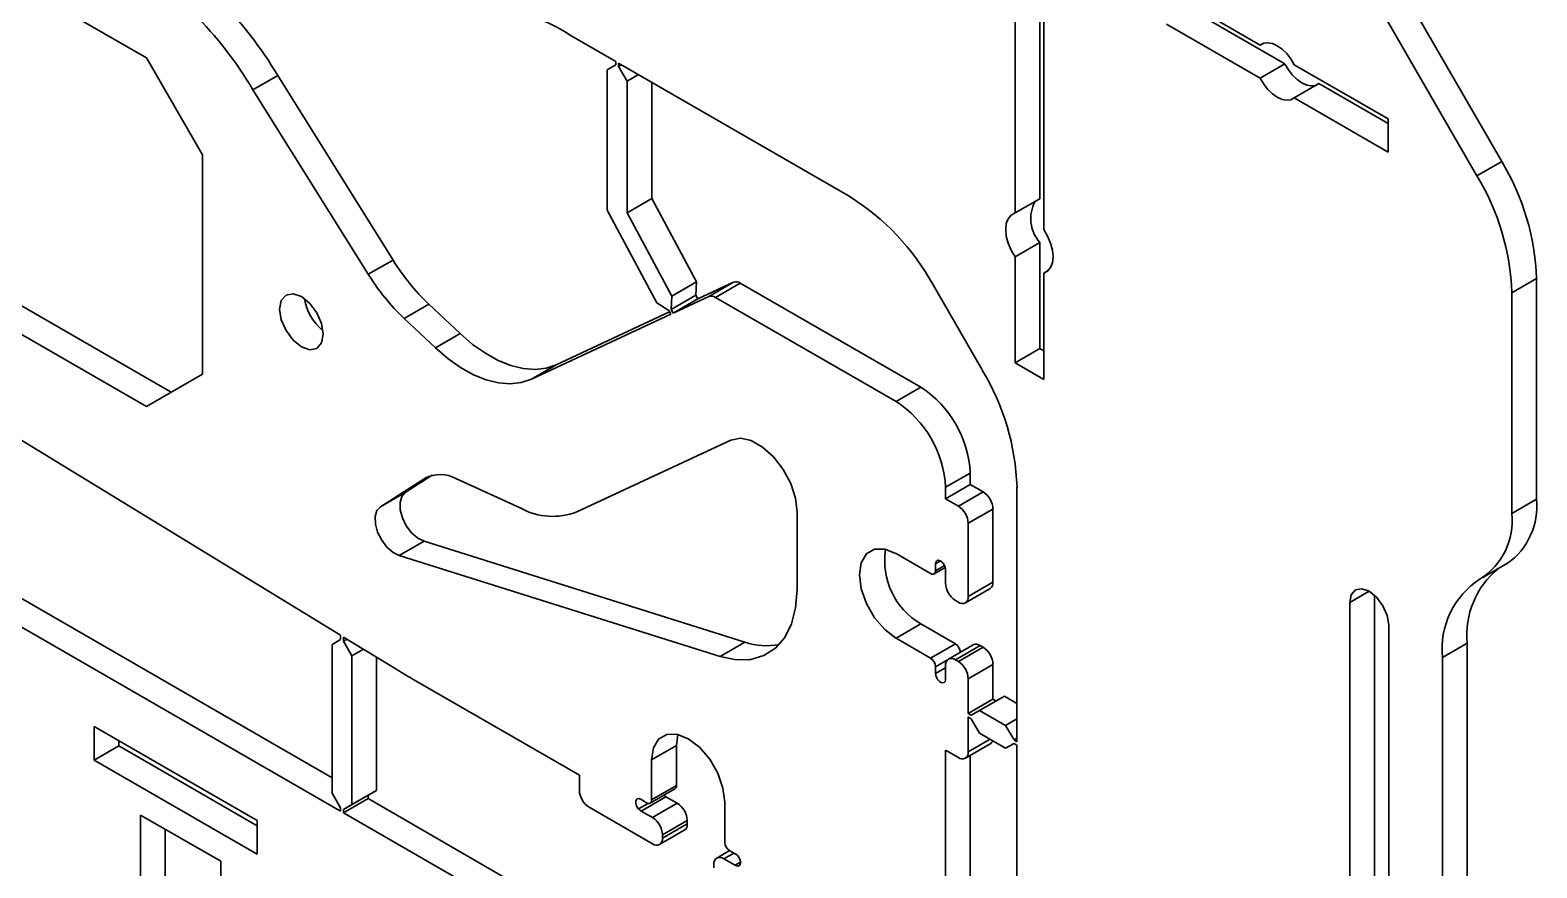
# Model space of a CAD drawing. Header units: millimetres. Extents: x 0 to 415, y 0 to 292.
# Drawn here: x 352.47 to 363.23, y 132.1 to 138.08 of the extents above; entities that cross this region are included whole.
import ezdxf

# ---------------------------------------------------------------- set-up
doc = ezdxf.new("R2010")
doc.units = ezdxf.units.MM

# ---------------------------------------------------------------- blocks, each defined once
blk = doc.blocks.new('SE43')
at = {"color": 7, "linetype": 'Continuous', "lineweight": 35}
for p, q in [((361.939, 134.082), (361.909, 134.047)), ((361.984, 134.09), (361.939, 134.082)), ((362.037, 134.072), (361.984, 134.09)), ((362.09, 134.029), (362.037, 134.072)), ((361.909, 134.047), (361.898, 133.992)), ((362.135, 133.968), (362.09, 134.029)), ((362.166, 133.899), (362.135, 133.968)), ((362.176, 133.831), (362.166, 133.899))]:
    blk.add_line(p, q, dxfattribs=at)
blk = doc.blocks.new('SE42')
blk.add_blockref('SE43', (0, 0))
blk = doc.blocks.new('SE91')
at = {"color": 7, "linetype": 'Continuous', "lineweight": 35}
for p, q in [((361.283, 137.987), (361.258, 137.974)), ((361.313, 137.991), (361.283, 137.987)), ((361.345, 137.985), (361.313, 137.991)), ((361.38, 137.969), (361.345, 137.985)), ((361.414, 137.945), (361.38, 137.969)), ((361.447, 137.913), (361.414, 137.945)), ((361.476, 137.876), (361.447, 137.913)), ((361.501, 137.834), (361.476, 137.876))]:
    blk.add_line(p, q, dxfattribs=at)
blk = doc.blocks.new('SE90')
blk.add_blockref('SE91', (0, 0))
blk = doc.blocks.new('SE93')
at = {"color": 7, "linetype": 'Continuous', "lineweight": 35}
for p, q in [((361.258, 137.737), (361.283, 137.695)), ((361.283, 137.695), (361.313, 137.658)), ((361.313, 137.658), (361.345, 137.626)), ((361.345, 137.626), (361.38, 137.602)), ((361.38, 137.602), (361.414, 137.586)), ((361.414, 137.586), (361.447, 137.58)), ((361.447, 137.58), (361.476, 137.584)), ((361.476, 137.584), (361.501, 137.597))]:
    blk.add_line(p, q, dxfattribs=at)
blk = doc.blocks.new('SE92')
blk.add_blockref('SE93', (0, 0))
blk = doc.blocks.new('SE107')
at = {"color": 7, "linetype": 'Continuous', "lineweight": 35}
for p, q in [((359.739, 136.609), (359.711, 136.656)), ((359.76, 136.559), (359.739, 136.609)), ((359.774, 136.509), (359.76, 136.559)), ((359.76, 136.384), (359.774, 136.419)), ((359.778, 136.461), (359.774, 136.509)), ((359.774, 136.419), (359.778, 136.461)), ((359.711, 136.344), (359.739, 136.359)), ((359.739, 136.359), (359.76, 136.384))]:
    blk.add_line(p, q, dxfattribs=at)
blk = doc.blocks.new('SE106')
blk.add_blockref('SE107', (0, 0))
blk = doc.blocks.new('SE109')
at = {"color": 7, "linetype": 'Continuous', "lineweight": 35}
for p, q in [((359.478, 136.76), (359.456, 136.734)), ((359.506, 136.775), (359.478, 136.76)), ((359.443, 136.7), (359.439, 136.657)), ((359.439, 136.657), (359.443, 136.61)), ((359.456, 136.734), (359.443, 136.7)), ((359.443, 136.61), (359.456, 136.56)), ((359.456, 136.56), (359.478, 136.51)), ((359.478, 136.51), (359.506, 136.462))]:
    blk.add_line(p, q, dxfattribs=at)
blk = doc.blocks.new('SE108')
blk.add_blockref('SE109', (0, 0))
blk = doc.blocks.new('SE191')
at = {"color": 7, "linetype": 'Continuous', "lineweight": 35}
for p, q in [((354.263, 136.149), (354.251, 136.088)), ((354.297, 136.188), (354.263, 136.149)), ((354.347, 136.198), (354.297, 136.188)), ((354.407, 136.177), (354.347, 136.198)), ((354.466, 136.129), (354.407, 136.177)), ((354.517, 136.061), (354.466, 136.129)), ((354.251, 136.088), (354.263, 136.012)), ((354.263, 136.012), (354.297, 135.934)), ((354.55, 135.984), (354.517, 136.061)), ((354.297, 135.934), (354.347, 135.866)), ((354.562, 135.908), (354.55, 135.984)), ((354.55, 135.846), (354.562, 135.908)), ((354.347, 135.866), (354.407, 135.818)), ((354.407, 135.818), (354.466, 135.797)), ((354.466, 135.797), (354.517, 135.807)), ((354.517, 135.807), (354.55, 135.846))]:
    blk.add_line(p, q, dxfattribs=at)
blk = doc.blocks.new('SE190')
blk.add_blockref('SE191', (0, 0))
blk = doc.blocks.new('SE193')
at = {"color": 7, "linetype": 'Continuous', "lineweight": 35}
for p, q in [((354.934, 134.605), (354.946, 134.648)), ((354.936, 134.552), (354.934, 134.605)), ((354.946, 134.648), (354.972, 134.676)), ((354.951, 134.494), (354.936, 134.552)), ((354.98, 134.437), (354.951, 134.494)), ((355.017, 134.387), (354.98, 134.437)), ((355.061, 134.349), (355.017, 134.387)), ((355.106, 134.327), (355.061, 134.349))]:
    blk.add_line(p, q, dxfattribs=at)
blk = doc.blocks.new('SE192')
blk.add_blockref('SE193', (0, 0))
blk = doc.blocks.new('SE195')
at = {"color": 7, "linetype": 'Continuous', "lineweight": 35}
for p, q in [((357.948, 134.085), (357.938, 133.954)), ((357.938, 133.954), (357.909, 133.838)), ((357.909, 133.838), (357.86, 133.741)), ((357.86, 133.741), (357.794, 133.665)), ((357.794, 133.665), (357.712, 133.612)), ((357.512, 133.582), (357.398, 133.606)), ((357.617, 133.584), (357.512, 133.582)), ((357.712, 133.612), (357.617, 133.584))]:
    blk.add_line(p, q, dxfattribs=at)
blk = doc.blocks.new('SE194')
blk.add_blockref('SE195', (0, 0))
blk = doc.blocks.new('SE197')
at = {"color": 7, "linetype": 'Continuous', "lineweight": 35}
for p, q in [((357.476, 135.152), (357.543, 135.165)), ((357.543, 135.165), (357.621, 135.148)), ((357.621, 135.148), (357.702, 135.102)), ((357.702, 135.102), (357.78, 135.032)), ((357.78, 135.032), (357.849, 134.942)), ((357.849, 134.942), (357.903, 134.841)), ((357.903, 134.841), (357.937, 134.736)), ((357.937, 134.736), (357.948, 134.636))]:
    blk.add_line(p, q, dxfattribs=at)
blk = doc.blocks.new('SE196')
blk.add_blockref('SE197', (0, 0))
blk = doc.blocks.new('SE507')
at = {"color": 7, "linetype": 'Continuous', "lineweight": 35}
for p, q in [((357.522, 132.184), (357.51, 132.194)), ((357.532, 132.172), (357.522, 132.184)), ((357.54, 132.157), (357.532, 132.172)), ((357.535, 132.109), (357.542, 132.116)), ((357.544, 132.142), (357.54, 132.157)), ((357.542, 132.116), (357.545, 132.128)), ((357.545, 132.128), (357.544, 132.142)), ((357.525, 132.107), (357.535, 132.109))]:
    blk.add_line(p, q, dxfattribs=at)
blk = doc.blocks.new('SE506')
blk.add_blockref('SE507', (0, 0))
blk = doc.blocks.new('SE509')
at = {"color": 7, "linetype": 'Continuous', "lineweight": 35}
for p, q in [((356.922, 132.953), (356.959, 133.016)), ((356.959, 133.016), (357.017, 133.049)), ((357.017, 133.049), (357.09, 133.05)), ((357.09, 133.05), (357.171, 133.018)), ((357.171, 133.018), (357.251, 132.957)), ((356.909, 132.867), (356.922, 132.953)), ((357.251, 132.957), (357.324, 132.872)), ((357.324, 132.872), (357.382, 132.771)), ((357.382, 132.771), (357.419, 132.666)), ((357.419, 132.666), (357.432, 132.565))]:
    blk.add_line(p, q, dxfattribs=at)
blk = doc.blocks.new('SE508')
blk.add_blockref('SE509', (0, 0))
blk = doc.blocks.new('SE511')
at = {"color": 7, "linetype": 'Continuous', "lineweight": 35}
for p, q in [((356.797, 132.573), (356.796, 132.56)), ((356.796, 132.56), (356.799, 132.545)), ((356.801, 132.583), (356.797, 132.573)), ((356.799, 132.545), (356.806, 132.53)), ((356.809, 132.589), (356.801, 132.583)), ((356.819, 132.59), (356.809, 132.589)), ((356.831, 132.585), (356.819, 132.59)), ((356.806, 132.53), (356.816, 132.516))]:
    blk.add_line(p, q, dxfattribs=at)
blk = doc.blocks.new('SE510')
blk.add_blockref('SE511', (0, 0))
blk = doc.blocks.new('SE533')
at = {"color": 7, "linetype": 'Continuous', "lineweight": 35}
for p, q in [((358.94, 134.28), (358.938, 134.268)), ((358.946, 134.289), (358.94, 134.28)), ((358.955, 134.293), (358.946, 134.289)), ((358.966, 134.292), (358.955, 134.293)), ((358.978, 134.285), (358.966, 134.292)), ((358.989, 134.275), (358.978, 134.285)), ((358.999, 134.261), (358.989, 134.275)), ((359.006, 134.246), (358.999, 134.261))]:
    blk.add_line(p, q, dxfattribs=at)
blk = doc.blocks.new('SE532')
blk.add_blockref('SE533', (0, 0))
blk = doc.blocks.new('SE535')
at = {"color": 7, "linetype": 'Continuous', "lineweight": 35}
for p, q in [((358.502, 134.372), (358.444, 134.339)), ((358.575, 134.373), (358.502, 134.372)), ((358.655, 134.341), (358.575, 134.373)), ((358.407, 134.276), (358.394, 134.19)), ((358.444, 134.339), (358.407, 134.276)), ((358.394, 134.19), (358.407, 134.089)), ((358.407, 134.089), (358.444, 133.984)), ((358.444, 133.984), (358.502, 133.883)), ((358.502, 133.883), (358.575, 133.798)), ((358.575, 133.798), (358.655, 133.737))]:
    blk.add_line(p, q, dxfattribs=at)
blk = doc.blocks.new('SE534')
blk.add_blockref('SE535', (0, 0))
blk = doc.blocks.new('SE537')
at = {"color": 7, "linetype": 'Continuous', "lineweight": 35}
for p, q in [((358.938, 133.484), (358.94, 133.469)), ((358.94, 133.469), (358.946, 133.454)), ((358.946, 133.454), (358.955, 133.44)), ((358.955, 133.44), (358.966, 133.428)), ((358.966, 133.428), (358.978, 133.42)), ((358.978, 133.42), (358.989, 133.418)), ((358.989, 133.418), (358.999, 133.42)), ((358.999, 133.42), (359.006, 133.428))]:
    blk.add_line(p, q, dxfattribs=at)
blk = doc.blocks.new('SE536')
blk.add_blockref('SE537', (0, 0))
blk = doc.blocks.new('SE539')
at = {"color": 7, "linetype": 'Continuous', "lineweight": 35}
for p, q in [((355.453, 135.734), (355.364, 135.811)), ((355.544, 135.67), (355.453, 135.734)), ((355.636, 135.619), (355.544, 135.67)), ((355.727, 135.583), (355.636, 135.619)), ((355.815, 135.561), (355.727, 135.583)), ((355.899, 135.555), (355.815, 135.561)), ((355.978, 135.564), (355.899, 135.555)), ((356.05, 135.588), (355.978, 135.564))]:
    blk.add_line(p, q, dxfattribs=at)
blk = doc.blocks.new('SE538')
blk.add_blockref('SE539', (0, 0))
blk = doc.blocks.new('SE613')
at = {"color": 7, "linetype": 'Continuous', "lineweight": 35}
for p, q in [((361.46, 137.798), (361.435, 137.839)), ((361.489, 137.76), (361.46, 137.798)), ((361.522, 137.728), (361.489, 137.76)), ((361.556, 137.704), (361.522, 137.728)), ((361.591, 137.688), (361.556, 137.704)), ((361.623, 137.682), (361.591, 137.688)), ((361.653, 137.686), (361.623, 137.682)), ((361.659, 137.688), (361.653, 137.686))]:
    blk.add_line(p, q, dxfattribs=at)
blk = doc.blocks.new('SE612')
blk.add_blockref('SE613', (0, 0))
blk = doc.blocks.new('SE615')
at = {"color": 7, "linetype": 'Continuous', "lineweight": 35}
for p, q in [((355.541, 135.913), (355.63, 135.836)), ((355.63, 135.836), (355.721, 135.772)), ((355.721, 135.772), (355.813, 135.721)), ((355.813, 135.721), (355.904, 135.685)), ((355.904, 135.685), (355.992, 135.663)), ((355.992, 135.663), (356.076, 135.657)), ((356.076, 135.657), (356.155, 135.666)), ((356.155, 135.666), (356.227, 135.69))]:
    blk.add_line(p, q, dxfattribs=at)
blk = doc.blocks.new('SE614')
blk.add_blockref('SE615', (0, 0))
blk = doc.blocks.new('SE619')
at = {"color": 7, "linetype": 'Continuous', "lineweight": 35}
for p, q in [((355.123, 134.75), (355.111, 134.707)), ((355.111, 134.707), (355.112, 134.654)), ((355.149, 134.778), (355.123, 134.75)), ((355.112, 134.654), (355.128, 134.596)), ((355.128, 134.596), (355.156, 134.54)), ((355.156, 134.54), (355.194, 134.49)), ((355.194, 134.49), (355.238, 134.451)), ((355.238, 134.451), (355.283, 134.429))]:
    blk.add_line(p, q, dxfattribs=at)
blk = doc.blocks.new('SE618')
blk.add_blockref('SE619', (0, 0))

msp = doc.modelspace()

# ---------------------------------------------------------------- linework, layer by layer
at = {"color": 7, "linetype": 'Continuous', "lineweight": 35}
for p, q in [((353.2995, 137.8822), (350.2126, 139.6642)), ((362.9837, 137.1433), (362.0665, 138.7318)), ((359.5058, 138.615), (359.5058, 136.7748)), ((362.8069, 137.0412), (361.8898, 138.6298)), ((359.6826, 138.513), (359.6826, 136.8768)), ((359.7108, 136.6564), (359.7108, 138.4967)), ((361.258, 137.9742), (360.5877, 138.3612)), ((360.7644, 138.2264), (361.4347, 137.8395)), ((356.6522, 137.8576), (356.3397, 138.0381)), ((361.258, 137.7374), (360.5877, 138.1244)), ((361.2771, 137.9853), (361.258, 137.9742)), ((353.6986, 137.1909), (353.2995, 137.8822)), ((356.6522, 137.8331), (356.5921, 137.7984)), ((356.6522, 137.8331), (356.6522, 137.8576)), ((358.3199, 136.8949), (356.6734, 137.8454)), ((356.6734, 137.8209), (356.6734, 137.8454)), ((356.6734, 137.8209), (356.6947, 137.8331)), ((356.7336, 137.7168), (356.6734, 137.8209)), ((361.4347, 137.8395), (361.258, 137.7374)), ((362.1716, 137.4468), (361.5013, 137.8338)), ((354.2371, 137.7576), (354.0603, 137.6556)), ((354.2371, 137.7576), (355.0611, 136.4387)), ((356.5921, 136.794), (356.5921, 137.7984)), ((356.8149, 137.7637), (356.7336, 137.7168)), ((356.7336, 136.7749), (356.7336, 137.7168)), ((356.9103, 137.7086), (356.9103, 136.877)), ((354.0603, 137.6556), (354.8843, 136.3367)), ((361.678, 137.699), (361.5013, 137.597)), ((361.678, 137.699), (362.1716, 137.4141)), ((362.1716, 137.21), (361.5013, 137.597)), ((362.1716, 137.4468), (362.1716, 137.21)), ((350.2126, 137.1737), (353.2995, 135.3917)), ((350.3894, 137.2758), (353.4763, 135.4938)), ((353.6986, 135.6222), (353.6986, 137.1909)), ((362.8069, 137.0412), (362.9837, 137.1433)), ((356.9103, 136.877), (356.7336, 136.7749)), ((356.9103, 136.877), (357.2292, 136.283)), ((359.6826, 136.8768), (359.5058, 136.7748)), ((356.9472, 136.1325), (356.5921, 136.794)), ((357.0525, 136.1809), (356.7336, 136.7749)), ((359.6826, 136.5645), (359.5058, 136.4624)), ((359.6826, 136.5645), (359.6826, 135.8061)), ((354.8843, 136.3367), (355.0611, 136.4387)), ((359.5058, 136.4624), (359.5058, 135.7041)), ((359.7435, 136.3629), (359.7108, 136.3441)), ((359.7108, 135.5857), (359.7108, 136.3441)), ((357.0525, 136.1809), (357.2292, 136.283)), ((357.2292, 136.283), (357.2247, 136.1876)), ((357.2389, 136.1612), (357.4947, 136.2803)), ((357.3179, 136.1782), (357.4947, 136.2803)), ((357.5421, 136.274), (357.3653, 136.1719)), ((357.5421, 136.274), (358.8322, 135.5292)), ((359.2714, 135.6528), (358.9199, 136.2615)), ((363.2322, 136.3069), (363.0555, 136.2049)), ((363.0555, 134.6272), (363.0555, 136.2049)), ((363.2322, 134.7292), (363.2322, 136.3069)), ((355.3182, 136.1224), (355.1414, 136.0204)), ((355.3182, 136.1224), (355.5409, 135.913)), ((356.9472, 136.1325), (357.0321, 136.0783)), ((357.2247, 136.1876), (357.0479, 136.0855)), ((357.0479, 136.0855), (357.0525, 136.1809)), ((357.0621, 136.0592), (357.3179, 136.1782)), ((357.0621, 136.0592), (357.2389, 136.1612)), ((357.2389, 136.1612), (357.2247, 136.1876)), ((357.3653, 136.1719), (358.6554, 135.4271)), ((355.1414, 136.0204), (355.3641, 135.811)), ((356.0499, 135.5881), (357.0464, 136.0518)), ((356.2267, 135.6901), (357.0378, 136.0677)), ((357.0464, 136.0518), (357.0321, 136.0783)), ((357.0479, 136.0855), (357.0479, 136.0855)), ((357.0621, 136.0592), (357.0479, 136.0855)), ((355.3641, 135.811), (355.5409, 135.913)), ((359.6826, 135.8061), (359.5058, 135.7041)), ((359.6826, 135.8061), (359.7108, 135.7898)), ((356.2267, 135.6901), (356.0499, 135.5881)), ((359.5058, 135.7041), (359.7108, 135.5857)), ((351.6919, 135.5858), (354.6859, 133.7573)), ((353.2995, 135.3917), (353.6986, 135.6222)), ((358.6554, 135.4271), (358.8322, 135.5292)), ((357.4759, 135.1516), (356.3754, 134.6394)), ((359.1858, 134.9168), (359.009, 134.8148)), ((359.1858, 134.9168), (359.1858, 134.8352)), ((355.2901, 134.879), (354.9718, 134.6757)), ((355.3411, 134.9007), (355.1486, 134.7778)), ((355.303, 134.8864), (355.2901, 134.879)), ((355.9748, 134.6646), (355.5098, 134.877)), ((359.009, 134.7331), (359.1858, 134.8352)), ((359.009, 134.8148), (359.009, 134.7331)), ((359.1858, 134.8352), (359.2777, 134.7821)), ((359.5199, 132.997), (359.5199, 134.8164)), ((354.9718, 134.6757), (355.1486, 134.7778)), ((359.009, 134.7331), (359.1009, 134.68)), ((359.1009, 134.68), (359.2777, 134.7821)), ((363.0555, 134.6272), (363.2322, 134.7292)), ((357.9483, 134.0849), (357.9483, 134.6365)), ((359.3484, 134.6596), (359.1716, 134.5576)), ((359.3484, 134.6596), (359.3484, 134.137)), ((359.1716, 134.5576), (359.1716, 134.035)), ((355.2825, 134.4287), (355.1058, 134.3267)), ((355.2825, 134.4287), (357.575, 133.7083)), ((351.8687, 134.3307), (354.6258, 132.739)), ((355.1058, 134.3267), (357.3983, 133.6063)), ((358.9029, 134.1983), (358.6554, 134.3411)), ((358.9383, 134.2677), (358.9736, 134.2881)), ((358.9383, 134.2677), (358.9383, 134.2187)), ((362.8483, 134.1693), (363.0251, 134.2714)), ((354.6859, 132.5002), (351.6919, 134.2286)), ((358.9279, 134.1958), (359.0068, 134.2413)), ((358.9383, 134.2187), (359.0019, 134.2554)), ((359.009, 134.1289), (359.009, 134.2228)), ((359.1509, 133.9892), (359.3277, 134.0913)), ((359.1716, 134.035), (359.3484, 134.137)), ((362.0372, 134.0719), (361.8983, 133.9917)), ((359.1009, 133.9942), (359.0797, 134.0064)), ((361.8983, 133.9917), (361.8983, 131.3563)), ((362.075, 134.044), (362.075, 131.4584)), ((358.6554, 133.7369), (358.8322, 133.8389)), ((358.8322, 133.8389), (359.0797, 133.6961)), ((354.6859, 133.7267), (354.6258, 133.692)), ((354.6859, 133.7267), (354.6859, 133.7573)), ((354.7071, 133.7443), (355.0762, 133.5189)), ((354.7071, 133.7144), (354.7071, 133.7443)), ((354.7071, 133.7144), (354.7323, 133.729)), ((358.6554, 133.7369), (358.9029, 133.594)), ((362.1761, 131.196), (362.1761, 133.8313)), ((354.6258, 133.692), (354.6258, 132.6288)), ((354.7672, 133.6103), (354.7071, 133.7144)), ((354.8491, 133.6576), (354.7672, 133.6103)), ((357.575, 133.7083), (357.3983, 133.6063)), ((358.9029, 133.594), (359.0797, 133.6961)), ((359.2065, 133.6888), (359.0297, 133.5867)), ((359.2565, 133.6838), (359.0797, 133.5818)), ((359.1009, 133.5695), (359.2777, 133.6716)), ((359.2565, 133.6838), (359.2777, 133.6716)), ((362.7373, 133.7008), (362.5605, 133.5988)), ((362.7373, 133.7008), (362.7373, 131.3996)), ((354.7672, 133.6103), (354.7672, 132.5472)), ((354.944, 132.6493), (354.944, 133.5996)), ((358.9383, 133.5328), (359.0231, 133.5818)), ((358.9383, 133.5328), (358.9383, 133.4838)), ((358.9383, 133.4838), (359.009, 133.5246)), ((359.009, 133.4471), (359.009, 133.541)), ((359.0797, 133.5818), (359.1009, 133.5695)), ((359.3484, 133.5491), (359.1716, 133.4471)), ((359.3484, 133.5491), (359.3484, 133.3001)), ((362.5605, 133.5988), (362.5605, 131.2976)), ((356.3927, 132.7568), (355.199, 133.4459)), ((359.1716, 133.4471), (359.1716, 133.198)), ((359.1716, 133.198), (359.3484, 133.3001)), ((359.4297, 133.3225), (359.2529, 133.2205)), ((359.3484, 133.3001), (359.3696, 133.2878)), ((359.5199, 133.2705), (359.4297, 133.3225)), ((359.1716, 133.198), (359.1928, 133.1858)), ((359.2529, 133.2205), (359.1928, 133.1858)), ((359.2529, 133.2205), (359.4386, 133.1133)), ((354.0912, 132.4338), (352.9244, 133.1066)), ((352.9244, 133.1066), (352.9246, 132.8657)), ((359.1716, 133.1735), (359.1928, 133.1613)), ((359.1716, 133.1735), (359.1716, 132.9245)), ((359.1928, 133.1613), (359.2529, 133.0572)), ((359.4386, 133.1133), (359.5199, 133.1603)), ((359.4987, 133.0092), (359.4386, 133.1133)), ((353.1013, 132.9677), (353.1013, 133.0046)), ((357.0857, 132.9692), (357.0964, 133.0486)), ((359.1509, 132.8787), (359.3277, 132.9808)), ((359.1716, 132.9245), (359.3272, 133.0143)), ((359.2529, 133.0572), (359.4386, 132.95)), ((359.4386, 132.95), (359.4987, 132.9847)), ((359.4987, 132.9847), (359.4386, 132.95)), ((359.5199, 133.0215), (359.4987, 133.0092)), ((359.4987, 133.0092), (359.5199, 132.997)), ((359.4987, 132.9847), (359.5199, 132.9725)), ((359.5199, 131.6578), (359.5199, 132.9725)), ((353.1013, 132.9677), (352.9246, 132.8657)), ((352.9246, 132.8657), (354.0913, 132.1928)), ((354.0912, 132.3969), (353.1013, 132.9677)), ((356.9089, 132.8671), (357.0857, 132.9692)), ((356.9089, 132.5813), (356.9089, 132.8671)), ((357.0857, 132.6834), (357.0857, 132.9692)), ((359.1009, 132.8837), (359.009, 132.9367)), ((359.009, 132.9367), (359.009, 131.3281)), ((359.1858, 132.8988), (359.1858, 131.4302)), ((356.3927, 132.7568), (356.3927, 132.6507)), ((354.7672, 132.5472), (354.944, 132.6493)), ((354.944, 132.6493), (354.8839, 132.6145)), ((356.8985, 132.5584), (357.0753, 132.6605)), ((356.9089, 132.5813), (357.0857, 132.6834)), ((354.6258, 132.6288), (354.6859, 132.5247)), ((354.8839, 132.6145), (354.7071, 132.5125)), ((354.7071, 132.488), (354.8839, 132.59)), ((354.7071, 132.5125), (354.7672, 132.5472)), ((354.8839, 132.59), (354.8839, 132.6145)), ((354.8839, 132.59), (355.9777, 131.9586)), ((356.8161, 132.5163), (356.8855, 132.5564)), ((356.8735, 132.5609), (356.8311, 132.5854)), ((356.8346, 132.5017), (357.0114, 132.6038)), ((356.916, 132.4548), (357.0927, 132.5568)), ((357.0927, 132.5568), (357.0114, 132.6038)), ((357.4321, 132.2793), (357.4321, 132.565)), ((353.8297, 132.1427), (353.257, 132.473)), ((353.257, 132.473), (353.2573, 131.6481)), ((354.0913, 132.1928), (354.0912, 132.4338)), ((354.6859, 132.5002), (354.6859, 132.5247)), ((354.7071, 132.488), (354.7071, 132.5125)), ((355.8009, 131.8566), (354.7071, 132.488)), ((356.916, 132.267), (356.4634, 132.5282)), ((356.916, 132.4548), (356.8346, 132.5017)), ((357.1634, 132.4343), (356.9867, 132.3323)), ((357.1634, 132.4098), (357.1634, 132.4343)), ((353.4338, 132.371), (353.4341, 131.7501)), ((356.966, 132.262), (357.1427, 132.3641)), ((356.9867, 132.3078), (357.1634, 132.4098)), ((356.9867, 132.3078), (356.9867, 132.3323)), ((357.4665, 132.2186), (357.3751, 132.1658)), ((357.5099, 132.1935), (357.4675, 132.218)), ((353.8301, 131.3178), (353.8297, 132.1427)), ((357.3544, 132.0955), (357.3544, 132.12)), ((357.4958, 132.2017), (357.4251, 132.1609)), ((357.5064, 132.1139), (357.4251, 132.1609)), ((357.5064, 132.1139), (357.5451, 132.1363)), ((357.5419, 132.1168), (357.525, 132.1071))]:
    msp.add_line(p, q, dxfattribs=at)
for centre, radius, start, end in [((351.8334, 136.3251), 2.7982, 30.79413, 59.14217), ((351.6566, 136.223), 2.7982, 30.79413, 59.14217), ((355.5815, 136.8771), 1.3866, 56.85414, 98.15382), ((361.5019, 136.2478), 1.7314, 1.9565, 31.14373), ((361.3251, 136.1458), 1.7314, 1.9565, 31.14373), ((357.4037, 135.4261), 1.7311, 28.85561, 58.04533), ((359.8756, 136.7345), 0.2573, 151.33757, 221.37303), ((356.418, 137.2789), 1.596, 211.76617, 226.43793), ((356.2413, 137.1769), 1.596, 211.76617, 226.43793), ((357.5123, 136.2313), 0.0521, 55.10133, 109.73918), ((354.7763, 136.2111), 0.3501, 188.02673, 231.96789), ((357.3355, 136.1292), 0.0521, 55.10133, 109.73918), ((357.7896, 134.7573), 1.7314, 1.9565, 31.14373), ((358.4182, 134.8819), 0.7684, 2.60548, 57.39452), ((358.2414, 134.7798), 0.7684, 2.60548, 57.39452), ((355.3982, 134.678), 0.2282, 60.70827, 118.28263), ((359.1949, 134.6526), 0.1537, 2.60548, 57.39452), ((362.7355, 134.6782), 0.4993, 305.44529, 5.86689), ((356.2024, 135.086), 0.479, 241.63078, 291.17911), ((359.0181, 134.5506), 0.1537, 2.60548, 57.39452), ((362.5665, 134.5746), 0.4918, 302.46584, 6.12866), ((359.0965, 134.2888), 0.5218, 170.87844, 239.57008), ((358.9167, 134.2152), 0.0218, 230.79671, 9.21404), ((358.9194, 134.2218), 0.0896, 0.59764, 15.75949), ((363.1473, 133.6618), 0.5901, 122.46584, 186.12866), ((363.3467, 133.7596), 0.6123, 129.4077, 185.50217), ((359.1625, 134.1359), 0.1537, 182.60548, 237.39452), ((359.3008, 134.131), 0.048, 304.05635, 7.25583), ((359.1285, 134.028), 0.0437, 230.79671, 9.21404), ((357.7283, 134.1435), 0.4614, 250.60203, 281.68335), ((359.0381, 133.6312), 0.0771, 3.6062, 57.33491), ((359.2272, 133.643), 0.0503, 54.38242, 114.30712), ((359.1949, 133.5421), 0.1537, 2.60548, 57.39452), ((358.0889, 138.4508), 5.7792, 238.58079, 239.9976), ((358.8615, 133.5293), 0.0768, 2.60548, 57.39452), ((359.0521, 133.548), 0.0437, 50.79671, 189.21404), ((359.0181, 133.4401), 0.1537, 2.60548, 57.39452), ((358.9561, 133.4461), 0.0529, 339.43399, 1.01238), ((359.307, 133.0145), 0.0396, 301.52502, 344.51593), ((359.1285, 132.9175), 0.0437, 230.79671, 9.21404), ((356.5462, 132.6577), 0.1537, 182.60548, 237.39452), ((357.0619, 132.6804), 0.024, 304.05635, 7.25583), ((356.8873, 132.5778), 0.0218, 230.79671, 9.21404), ((357.0547, 132.6776), 0.0856, 227.06656, 239.62017), ((357.0099, 132.4274), 0.1537, 2.60548, 57.39452), ((356.8802, 132.5788), 0.0896, 224.24101, 239.40483), ((356.8331, 132.3253), 0.1537, 2.60548, 57.39452), ((357.1159, 132.4038), 0.048, 304.05635, 7.25583), ((356.9436, 132.3008), 0.0437, 230.79671, 9.21404), ((357.5089, 132.2828), 0.0768, 182.60548, 237.39452), ((357.3975, 132.127), 0.0437, 50.79671, 189.21404), ((357.5336, 132.1593), 0.0529, 238.99004, 260.57239)]:
    msp.add_arc(centre, radius, start, end, dxfattribs=at)

# ---------------------------------------------------------------- block references
for name in ['SE90', 'SE612', 'SE92', 'SE108', 'SE106', 'SE190', 'SE614', 'SE538', 'SE196', 'SE618', 'SE192', 'SE534', 'SE532', 'SE194', 'SE42', 'SE536', 'SE508', 'SE510', 'SE506']:
    msp.add_blockref(name, (0, 0))

doc.saveas('drawing.dxf')
